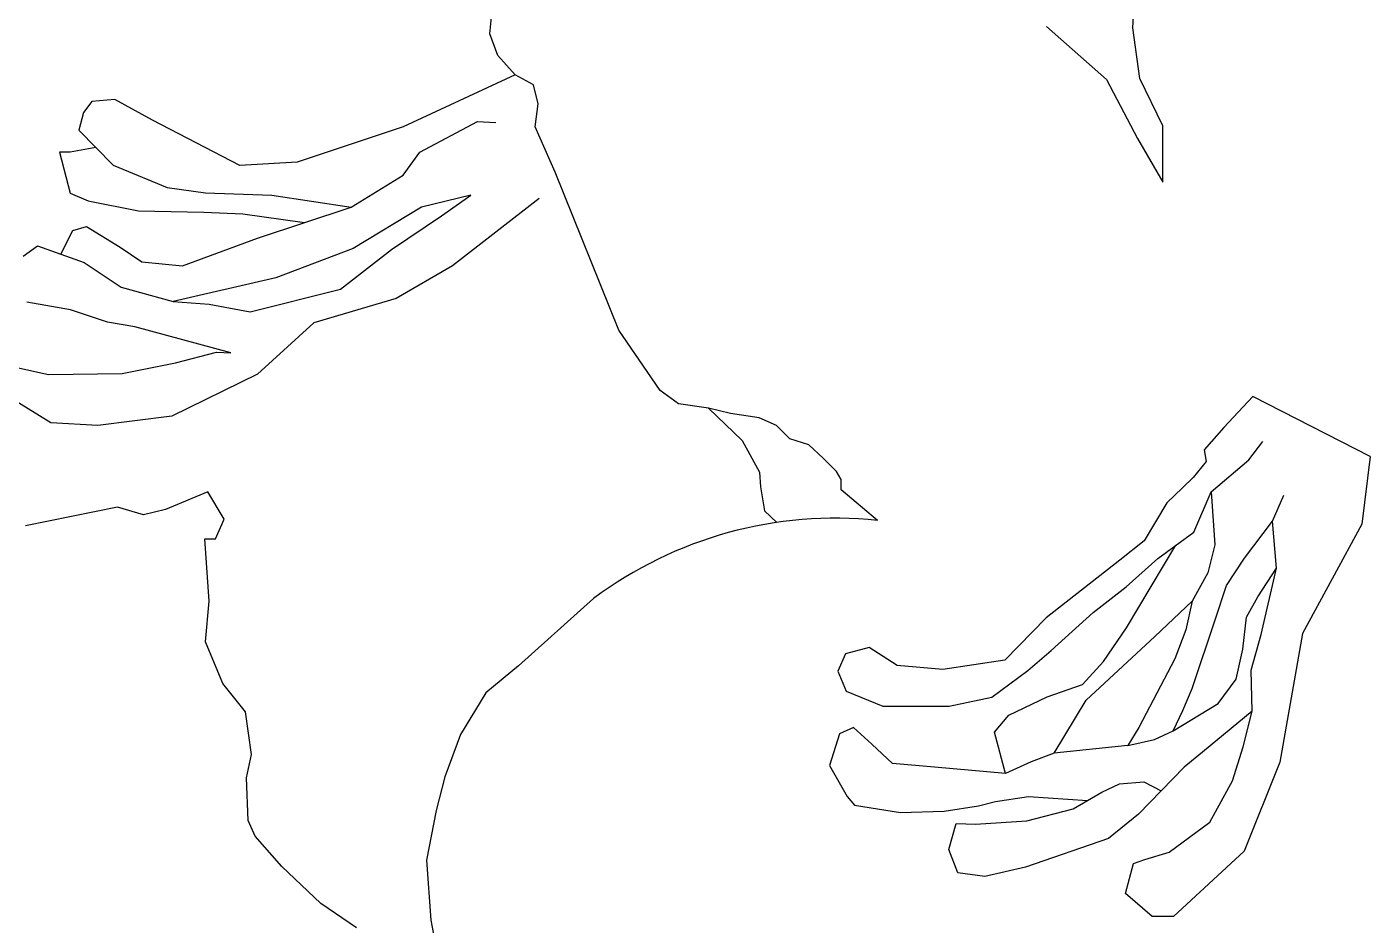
# Model space of a CAD drawing. Header units: millimetres. Extents: x 603733 to 1211550, y 1310999 to 2622648.
# Drawn here: x 605896.8315 to 605897.2901, y 1311236.4013 to 1311236.7079 of the extents above; entities that cross this region are included whole.
import ezdxf

# ---------------------------------------------------------------- set-up
doc = ezdxf.new("R2010")
doc.units = ezdxf.units.MM
doc.layers.add('elenarbi-free_blocks', color=7, linetype='Continuous')

# ---------------------------------------------------------------- blocks, each defined once
blk = doc.blocks.new('A$C69433AA9')
at = {"layer": 'elenarbi-free_blocks', "color": 211}
for points in [[(10.2344, 12.2611), (10.0428, 12.4223), (10.0428, 12.4758), (10.0187, 12.5186), (9.9491, 12.5881), (9.8741, 12.6577), (9.775, 12.6898), (9.7054, 12.7594), (9.6137, 12.7999), (9.4638, 12.8213), (9.3486, 12.8508), (9.1906, 12.8722), (9.0941, 12.9417), (9.0486, 13.0086), (8.8787, 13.2582), (8.5454, 14.0863), (8.4405, 14.3244), (8.4547, 14.4449), (8.4311, 14.5442), (8.3341, 14.5962), (8.2442, 14.6978), (8.2014, 14.812), (8.2156, 14.9514)], [(11.1194, 14.8495), (11.4337, 14.5718), (11.5968, 14.2639), (11.7298, 14.0345), (11.7298, 14.3303), (11.6089, 14.5778), (11.5727, 14.8434), (11.5908, 15.1755)], [(8.746, 11.8522), (8.353, 11.4989), (8.1804, 11.3582), (8.0487, 11.1405), (7.967, 10.9182), (7.9216, 10.7412), (7.8709, 10.4804), (7.8936, 10.1673), (7.9299, 9.9723)], [(7.5031, 10.1265), (7.3169, 10.2535), (7.1125, 10.4486), (6.9717, 10.6074), (6.9354, 10.6891), (6.9261, 10.9134), (6.9534, 11.0358), (6.9216, 11.2581), (6.8035, 11.4078), (6.7127, 11.6256), (6.7309, 11.8388), (6.7078, 12.1651), (6.7649, 12.1651), (6.8106, 12.2679), (6.7249, 12.4106), (6.502, 12.3193), (6.3877, 12.2907), (6.2506, 12.3307), (5.7686, 12.2338)], [(9.3486, 12.8508), (9.5247, 12.6801), (9.6147, 12.5154), (9.6211, 12.4384), (9.6425, 12.3121), (9.7066, 12.2508)]]:
    blk.add_lwpolyline(points, dxfattribs=at)
at = {"layer": 'elenarbi-free_blocks'}
for points in [[(8.3341, 14.5962), (7.7485, 14.3246), (7.1923, 14.1394), (6.8925, 14.1209), (6.4345, 14.3587), (6.2368, 14.4667), (6.1162, 14.4574), (6.073, 14.3988), (6.0482, 14.3062), (6.2275, 14.124), (6.5118, 14.0067), (6.7127, 13.9789), (7.0588, 13.9666), (7.4757, 13.9041)], [(5.9532, 13.6566), (6.0171, 13.7806), (6.0882, 13.8022), (6.2643, 13.6942), (6.3787, 13.617), (6.5919, 13.5954), (6.9844, 13.7405), (7.4757, 13.9041), (7.7485, 14.0715), (7.8351, 14.1919), (8.1379, 14.3524), (8.2337, 14.3462)], [(6.1379, 14.2151), (6.0019, 14.1919), (5.9463, 14.1919), (6.0019, 13.9758), (6.0977, 13.9357), (6.3604, 13.8832), (6.7034, 13.8771), (6.9074, 13.8678), (7.2301, 13.8223)], [(8.4605, 13.9484), (8.0069, 13.5965), (7.7119, 13.425), (7.2804, 13.2974), (6.9842, 13.0278), (6.535, 12.8079), (6.1475, 12.7595), (5.901, 12.7727), (5.7228, 12.8839)], [(5.6919, 13.0692), (5.8897, 13.026), (6.276, 13.0321), (6.5541, 13.0877), (6.7704, 13.1433), (6.8446, 13.1402), (6.3408, 13.276), (6.1987, 13.3007), (6.004, 13.3655), (5.7753, 13.4057)], [(5.7569, 13.6473), (5.8311, 13.6998), (6.0752, 13.6134), (6.2699, 13.4837), (6.5419, 13.4096), (6.7304, 13.3942), (6.9467, 13.354), (7.4203, 13.4744), (7.6861, 13.6812), (7.9488, 13.8572), (8.1033, 13.9653), (7.8437, 13.9035), (7.4852, 13.6874), (7.0804, 13.5331), (6.5419, 13.4096)], [(12.8159, 12.597), (12.2003, 12.9116), (12.0482, 12.7494), (11.9467, 12.6312), (11.9569, 12.5704), (11.8892, 12.486), (11.8318, 12.4319), (11.7506, 12.3542), (11.6323, 12.1549), (11.5038, 12.0536), (11.1173, 11.7515), (10.9009, 11.5285), (10.5763, 11.4812), (10.3362, 11.5015), (10.1908, 11.5961), (10.0657, 11.5623), (10.0252, 11.4711), (10.0691, 11.3664), (10.2619, 11.2887), (10.6101, 11.2887), (10.8333, 11.336), (11.0227, 11.4745), (11.1444, 11.5792), (11.3642, 11.7785), (11.5366, 11.9136), (11.7023, 12.0622), (11.8917, 12.2007), (11.9833, 12.4109), (12.1794, 12.5798), (12.2538, 12.6744)], [(12.8159, 12.597), (12.7719, 12.2428), (12.4613, 11.6689), (12.3421, 10.9954), (12.1549, 10.5278), (11.7844, 10.1868), (11.6738, 10.1868), (11.5334, 10.3058), (11.5759, 10.4631), (11.6355, 10.4844), (11.7631, 10.5226), (11.9759, 10.6799), (12.095, 10.8967), (12.1503, 11.0752), (12.1971, 11.2622), (12.1931, 11.4765), (12.2441, 11.6635), (12.325, 12.012), (12.3037, 12.2586), (12.3633, 12.3946)], [(11.9833, 12.4109), (12.0015, 12.1342), (11.9646, 11.9867), (11.8827, 11.8393), (11.8499, 11.6878), (11.7925, 11.5363), (11.6039, 11.1759), (11.5465, 11.0817), (11.6859, 11.1144), (11.7843, 11.1595), (11.8335, 11.266), (11.8827, 11.3806), (12.0056, 11.7451), (12.063, 11.9212), (12.1573, 12.0645), (12.3037, 12.2586)], [(10.9046, 10.9358), (10.8464, 11.1523), (10.9229, 11.2407), (11.124, 11.3372), (11.3091, 11.4015), (11.4178, 11.5221), (11.5385, 11.699), (11.797, 12.1315)], [(11.7843, 11.1595), (12.0187, 11.3023), (12.1138, 11.429), (12.1478, 11.5874), (12.1682, 11.7548), (12.2271, 11.8612), (12.325, 12.012)], [(11.1604, 11.0412), (11.3278, 11.3197), (11.687, 11.6535), (11.8827, 11.8393)], [(12.1971, 11.2622), (11.9374, 11.0476), (11.8415, 10.9678), (11.6016, 10.7218), (11.445, 10.594), (11.0101, 10.4439), (10.7958, 10.396), (10.6552, 10.4152), (10.6072, 10.5365), (10.6456, 10.6739), (10.7479, 10.6707), (11.0165, 10.6867), (11.2595, 10.7506), (11.4098, 10.8368), (11.5025, 10.8815), (11.6304, 10.8911), (11.7215, 10.8448)], [(11.5465, 11.0817), (11.1604, 11.0412), (11.0389, 10.9965), (10.9046, 10.9358), (10.5329, 10.9679), (10.3122, 10.9871), (10.2035, 11.0893), (10.1076, 11.1756), (10.0341, 11.1436), (9.9829, 10.9775), (10.0756, 10.8146), (10.114, 10.7699), (10.3538, 10.7316), (10.584, 10.738), (10.7631, 10.7667), (10.8526, 10.7891), (11.0253, 10.8146), (11.3346, 10.7937)]]:
    blk.add_lwpolyline(points, dxfattribs=at)
at = {"layer": 'elenarbi-free_blocks', "color": 211}
blk.add_arc((10.0111, 10.1605), 2.1125, 83.93251, 126.79053, dxfattribs=at)

msp = doc.modelspace()

# ---------------------------------------------------------------- block references
at = {"xscale": 0.06513609165558591, "yscale": 0.06513609165558591, "zscale": 0.06513609165558591}
msp.add_blockref('A$C69433AA9', (605896.45532, 1311235.74073), dxfattribs=at)

doc.saveas('drawing.dxf')
